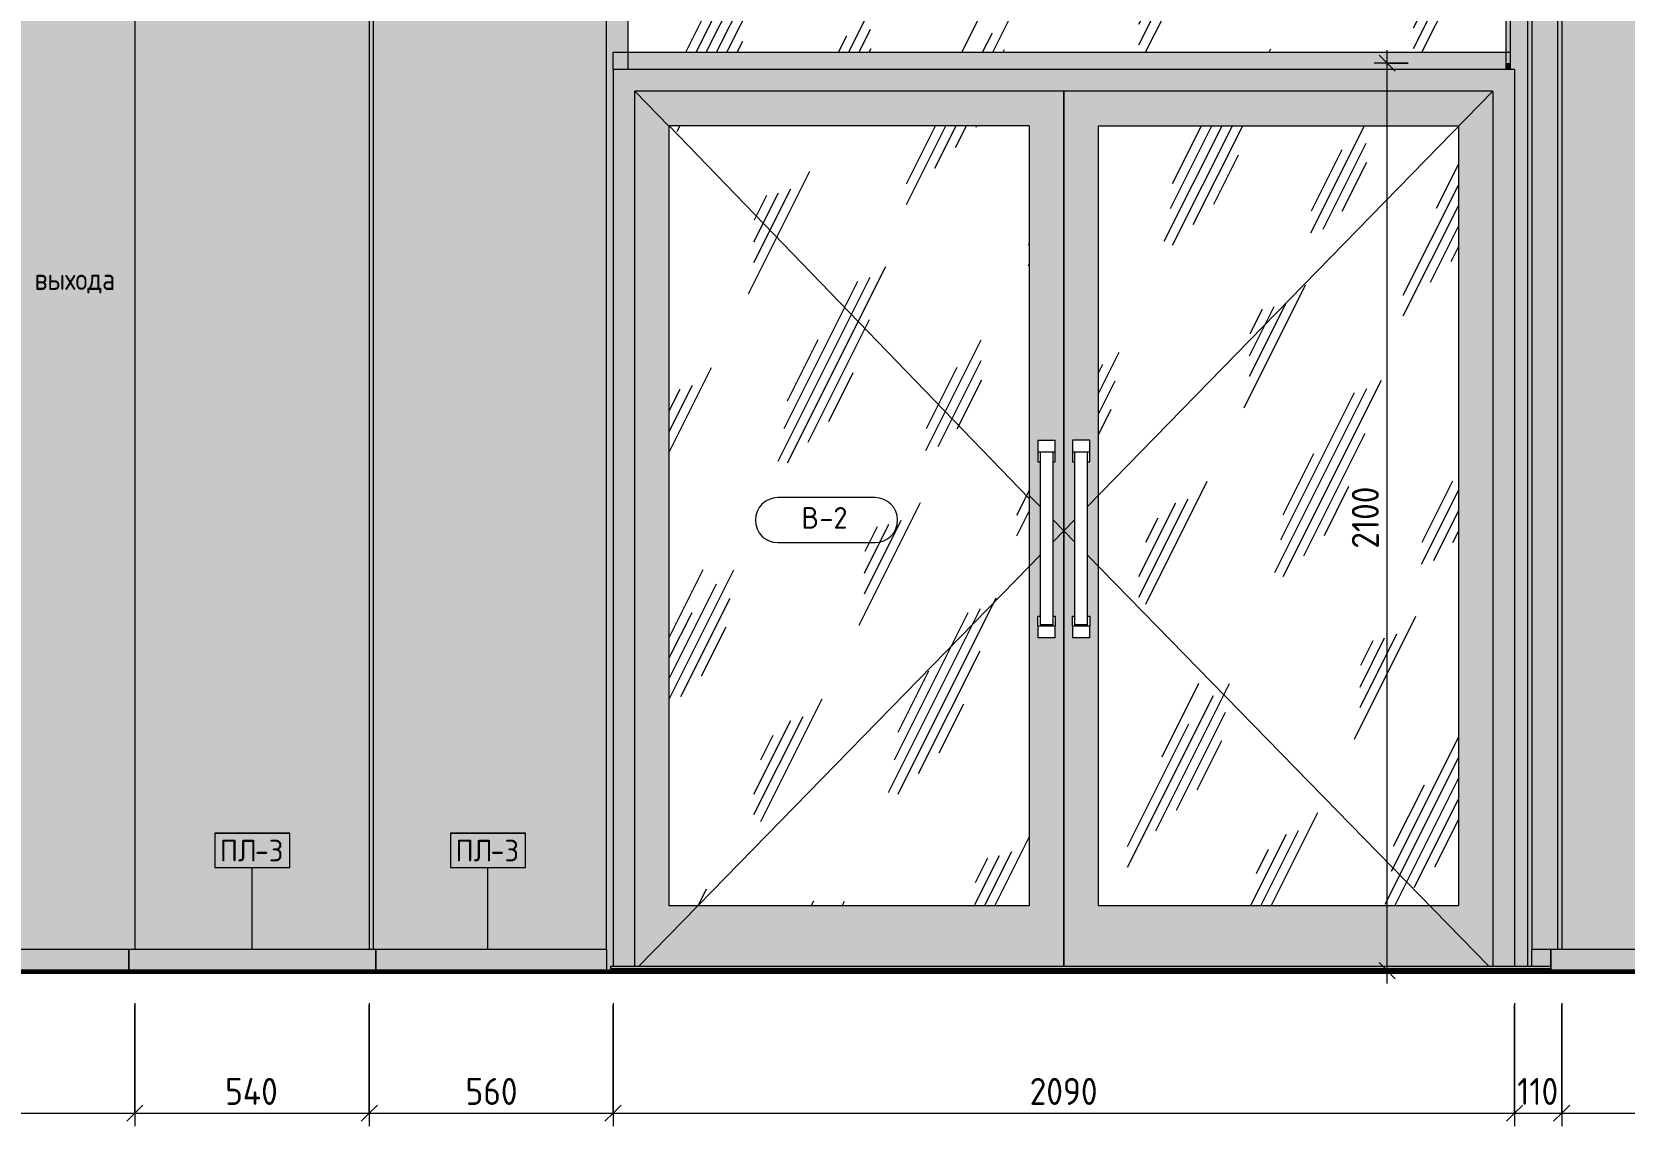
# Model space of a CAD drawing. Header units: millimetres. Extents: x 16345 to 138513, y -2470 to 23828.
# Drawn here: x 99623 to 103306, y 3840 to 6372 of the extents above; entities that cross this region are included whole.
import ezdxf

# ---------------------------------------------------------------- set-up
doc = ezdxf.new("R2010")
doc.units = ezdxf.units.MM
for name, color, linetype, lineweight in [('A-ANNO-DIMS', 7, 'Continuous', 9), ('A-ANNO-DIMS-25', 7, 'Continuous', 9), ('A-DETL', 7, 'Continuous', 9), ('A-DOOR', 7, 'Continuous', 9), ('A-DOOR-IDEN', 7, 'Continuous', 9), ('A-FLOR', 7, 'Continuous', 9), ('A-GENM', 7, 'Continuous', 9), ('A-GENM-IDEN', 7, 'Continuous', 9), ('A-GLAZ-CURT', 7, 'Continuous', 9), ('A-GLAZ-CWMG', 7, 'Continuous', 9), ('A-WALL', 7, 'Continuous', 9), ('A-WALL-PATT', 7, 'Continuous', 9), ('I-WALL', 7, 'Continuous', 9), ('Ограждение', 7, 'Continuous', 9), ('Поручни', 7, 'Continuous', 9)]:
    doc.layers.add(name, color=color, linetype=linetype, lineweight=lineweight)
for name, color, linetype, lineweight, true_color in [('A-DOOR-GLAZ', 7, 'Continuous', 9, 0x8080ff), ('A-FLOR-FNSH-1', 7, 'Continuous', 30, 0x3c3c3c), ('G-ANNO-TEXT-1', 7, 'Continuous', 9, 0x3c3c3c)]:
    doc.layers.add(name, color=color, linetype=linetype, lineweight=lineweight, true_color=true_color)
doc.styles.add('GOST Common_1', font='GOST_Common.ttf', dxfattribs={"height": 50})
doc.styles.add('GOST Common_2', font='GOST_Common.ttf', dxfattribs={"width": 0.9, "height": 50})
doc.styles.add('ISOCPEUR_1', font='isocpeur.ttf', dxfattribs={"width": 0.9, "height": 62.5})
doc.dimstyles.new('ISO-2_5_0_9К_БОЛЬШОЙ_1', dxfattribs={"dimscale": 304.8, "dimtxt": 62.248823, "dimasz": 0.123031, "dimexe": 0.098425, "dimexo": 0.246063, "dimgap": 0, "dimtad": 1, "dimdec": 0, "dimrnd": 10, "dimzin": 0, "dimdsep": 46, "dimtxsty": 'ISOCPEUR_1', "dimblk1": 'OBLIQUE', "dimblk2": 'OBLIQUE', "dimsah": 1, "dimcen": 0.09, "dimdle": 0.098425, "dimazin": 0, "dimtfac": 1, "dimtdec": 4, "dimtix": 1, "dimtmove": 0, "dimatfit": 3, "dimfxl": 1, "dimtvp": 1, "dimtolj": 1, "dimtzin": 0, "dimarcsym": 2})
pattern_1 = [(63.435, (-11487.2, 31.75), (-255.583, 766.747), [317.5, -190.5, 317.5, -190.5, -403.903]), (63.435, (-11487.2, 31.75), (-255.583, 766.747), [-1016, 127, -276.903]), (63.435, (-11503.05, 47.6), (-255.583, 766.747), [254, -317.5, 190.5, -190.5, -467.403]), (63.435, (-11503.05, 47.6), (-255.583, 766.747), [-952.5, 222.25, -245.153]), (63.435, (-11503.05, 95.25), (-255.583, 766.747), [190.5, -381, 127, -190.5, -530.903]), (63.435, (-11503.05, 95.25), (-255.583, 766.747), [-889, 285.75, -245.153]), (63.435, (-11455.4, 47.6), (-255.583, 766.747), [190.5, -381, 158.75, -6404.65]), (63.435, (-11407.8, 95.25), (-255.583, 766.747), [95.25, -476.25, 63.5, -6499.9]), (63.435, (-11487.2, 174.6), (-255.583, 766.747), [63.5, -476.25, 63.5, -254, -562.653]), (63.435, (-11487.2, 174.6), (-255.583, 766.747), [-857.25, 158.75, -403.903]), (63.435, (-11201.4, 127), (-255.583, 766.747), [317.5, -476.25, 381, -251.503]), (63.435, (-11201.4, 79.4), (-255.583, 766.747), [444.5, -317.5, 476.25, -188.003]), (63.435, (-11169.7, 95.25), (-255.583, 766.747), [508, -254, 381, -276.903]), (63.435, (-11122.05, 142.9), (-255.583, 766.747), [317.5, -444.5, 254, -403.903]), (63.435, (-11169.7, 238.1), (-255.583, 766.747), [158.75, -635, 190.5, -435.653]), (63.435, (-11074.4, 190.5), (-255.583, 766.747), [127, -635, 127, -530.903])]

# ---------------------------------------------------------------- blocks, each defined once
blk = doc.blocks.new('Плинтус - Плинтус темный _ст_школа_-32862070-Развертка 2_28-1')
at = {"layer": 'A-GENM'}
blk.add_hatch(color=256, dxfattribs=at).paths.add_polyline_path([(-7946, 4200), (-6989, 4200), (-6989, 4250), (-7946, 4250)])
for p, q in [((-7946, 4250), (-7946, 4200)), ((-7946, 4250), (-6989, 4250)), ((-6989, 4250), (-6989, 4200))]:
    blk.add_line(p, q, dxfattribs=at)
blk = doc.blocks.new('Плинтус - Плинтус темный _ст_школа_-32862071-Развертка 2_28-1')
at = {"layer": 'A-GENM'}
blk.add_line((-7946, 4200), (-7946, 4250), dxfattribs=at)
blk = doc.blocks.new('Плинтус - Плинтус темный _ст_школа_-32862072-Развертка 2_28-1')
at = {"layer": 'A-GENM'}
blk.add_hatch(color=256, dxfattribs=at).paths.add_polyline_path([(-10664, 4200), (-10130, 4200), (-10130, 4250), (-10664, 4250)])
for p, q in [((-10664, 4250), (-10130, 4250)), ((-10130, 4250), (-10130, 4200))]:
    blk.add_line(p, q, dxfattribs=at)
blk = doc.blocks.new('Плинтус - Плинтус темный _ст_школа_-32862073-Развертка 2_28-1')
at = {"layer": 'A-GENM'}
blk.add_line((-10664, 4250), (-10664, 4200), dxfattribs=at)
blk = doc.blocks.new('Плинтус - Плинтус темный _ст_школа_-32862074-Развертка 2_28-1')
at = {"layer": 'A-GENM'}
blk.add_hatch(color=256, dxfattribs=at).paths.add_polyline_path([(-10669, 4200), (-10664, 4200), (-10664, 4250), (-11235, 4250), (-11235, 4200), (-10679, 4200)])
for p, q in [((-11235, 4250), (-10664, 4250)), ((-11235, 4250), (-11235, 4200)), ((-10664, 4200), (-10664, 4250))]:
    blk.add_line(p, q, dxfattribs=at)
blk = doc.blocks.new('Плинтус - Плинтус темный _ст_школа_-32862075-Развертка 2_28-1')
at = {"layer": 'A-GENM'}
blk.add_hatch(color=256, dxfattribs=at).paths.add_polyline_path([(-12125, 4200), (-11235, 4200), (-11235, 4250), (-12125, 4250)])
for p, q in [((-12125, 4250), (-11235, 4250)), ((-12125, 4200), (-12125, 4250))]:
    blk.add_line(p, q, dxfattribs=at)
blk = doc.blocks.new('Плинтус - Плинтус темный _ст_школа_-32862087-Развертка 2_28-1')
at = {"layer": 'A-GENM'}
blk.add_line((-11235, 4200), (-11235, 4250), dxfattribs=at)
blk = doc.blocks.new('Плинтус - Плинтус темный _ст_школа_-32862088-Развертка 2_28-1')
at = {"layer": 'A-GENM'}
h = blk.add_hatch(color=256, dxfattribs=at)
h.paths.add_polyline_path([(-7990, 4200), (-7946, 4200), (-7946, 4204), (-7990, 4204)])
h.paths.add_polyline_path([(-7990, 4210), (-7946, 4210), (-7946, 4250), (-7990, 4250)])
for p, q in [((-7990, 4250), (-7946, 4250)), ((-7990, 4210), (-7990, 4250)), ((-7990, 4200), (-7990, 4204))]:
    blk.add_line(p, q, dxfattribs=at)
blk = doc.blocks.new('Прямоугольный импост - Импост структурный с накладкой - 160мм Темный-31239214-Развертка 2_28-1')
at = {"layer": 'A-GLAZ-CWMG'}
blk.add_hatch(color=256, dxfattribs=at).paths.add_polyline_path([(-8050, 6285), (-8040, 6285), (-8040, 6300), (-8050, 6300)])
for p, q in [((-8050, 6300), (-8050, 6285)), ((-8000, 6300), (-8000, 4210)), ((-8000, 4204), (-8000, 4200))]:
    blk.add_line(p, q, dxfattribs=at)
blk = doc.blocks.new('Дверь_Витражная_остекление_ - ДВН_ДАО_Главный вход_1800 в свету 5-32258809-Развертка 2_28-1')
at = {"layer": 'A-DOOR'}
h = blk.add_hatch(color=256, dxfattribs=at)
h.paths.add_polyline_path([(-10065, 4200), (-10065, 4204), (-10115, 4204), (-10115, 4200), (-10080, 4200)])
h.paths.add_polyline_path([(-8080, 4200), (-8030, 4200), (-8030.1, 4204), (-8080, 4204)])
h.paths.add_polyline_path([(-10080, 4210), (-10065, 4210), (-10065, 6235), (-8080, 6235), (-8080, 4210), (-8030, 4210), (-8030, 6285), (-10115, 6285), (-10114.8, 4210)])
h = blk.add_hatch(color=256, dxfattribs=at)
h.paths.add_polyline_path([(-10065, 4200), (-10018, 4200), (-10018, 4202), (-9072.5, 4202), (-9072.5, 4204), (-10065, 4204), (-10065, 4203.3)])
h.paths.add_polyline_path([(-9133.3, 4210), (-9072.5, 4210), (-9072.5, 6235), (-10065, 6235), (-10065, 4210), (-9152.5, 4210)])
h.paths.add_polyline_path([(-9152.5, 4350), (-9985, 4350), (-9985, 6155), (-9152.5, 6155), (-9152.5, 4680.2)])
h.paths.add_polyline_path([(-9129.8, 4970), (-9132.5, 4970), (-9132.5, 5020), (-9127.5, 5020), (-9127.5, 5377.5), (-9132.5, 5377.5), (-9132.5, 5427.5), (-9092.5, 5427.5), (-9092.5, 5377.5), (-9097.5, 5377.5), (-9097.5, 5020), (-9092.5, 5020), (-9092.5, 4970), (-9126.6, 4970)])
h = blk.add_hatch(color=256, dxfattribs=at)
h.paths.add_polyline_path([(-8118, 4200), (-8080, 4200), (-8080, 4204), (-9072.5, 4204), (-9072.5, 4202), (-8118, 4202)])
h.paths.add_polyline_path([(-8837.4, 4210), (-8080, 4210), (-8080, 6235), (-9072.5, 6235), (-9072.5, 4210), (-8992.5, 4210)])
h.paths.add_polyline_path([(-8992.5, 4350), (-8992.5, 6155), (-8160, 6155), (-8160, 4350), (-8837.4, 4350)])
h.paths.add_polyline_path([(-9032.5, 4970), (-9052.5, 4970), (-9052.5, 5020), (-9047.5, 5020), (-9047.5, 5377.5), (-9052.5, 5377.5), (-9052.5, 5427.5), (-9012.5, 5427.5), (-9012.5, 5377.5), (-9017.5, 5377.5), (-9017.5, 5020), (-9012.5, 5020), (-9012.5, 4970), (-9027.3, 4970)])
h = blk.add_hatch(dxfattribs=at)
h.set_pattern_fill('FP_33', color=256, style=0, pattern_type=2)
h.set_pattern_definition(pattern_1)
h.paths.add_polyline_path([(-9201.5, 4350), (-9152.5, 4350), (-9152.5, 6155), (-9985, 6155), (-9985, 4350), (-9565.6, 4350)])
h = blk.add_hatch(dxfattribs=at)
h.set_pattern_fill('FP_33', color=256, style=0, pattern_type=2)
h.set_pattern_definition(pattern_1)
h.paths.add_polyline_path([(-8655.4, 4350), (-8160, 4350), (-8160, 6155), (-8992.5, 6155), (-8992.5, 4350), (-8837.4, 4350)])
for p, q in [((-10115, 6285), (-10115, 4210)), ((-8030, 6285), (-10115, 6285)), ((-8030, 6285), (-8030, 4210)), ((-10065, 4210), (-10065, 6235)), ((-9072.5, 6235), (-10065, 6235)), ((-10065, 6235), (-9985, 6153)), ((-9072.5, 6235), (-9072.5, 4210)), ((-8080, 6235), (-9072.5, 6235)), ((-9072.5, 4210), (-9072.5, 6235)), ((-8080, 6235), (-9017.5, 5273.9)), ((-8080, 6235), (-8080, 4210)), ((-8992.5, 4350), (-8992.5, 6155)), ((-8992.5, 6155), (-8160, 6155)), ((-8160, 6155), (-8160, 4350)), ((-9132.5, 5427.5), (-9132.5, 5400)), ((-9132.5, 5427.5), (-9092.5, 5427.5)), ((-9092.5, 5400), (-9092.5, 5427.5)), ((-9052.5, 5427.5), (-9052.5, 5400)), ((-9012.5, 5427.5), (-9052.5, 5427.5)), ((-9012.5, 5400), (-9012.5, 5427.5)), ((-9092.5, 5400), (-9132.5, 5400)), ((-9132.5, 5400), (-9132.5, 5377.5)), ((-9132.5, 5377.5), (-9127.5, 5377.5)), ((-9127.5, 5400), (-9127.5, 5000)), ((-9097.5, 5000), (-9097.5, 5400)), ((-9097.5, 5377.5), (-9092.5, 5377.5)), ((-9092.5, 5377.5), (-9092.5, 5400)), ((-9012.5, 5400), (-9052.5, 5400)), ((-9052.5, 5400), (-9052.5, 5377.5)), ((-9052.5, 5377.5), (-9047.5, 5377.5)), ((-9047.5, 5400), (-9047.5, 5000)), ((-9017.5, 5000), (-9017.5, 5400)), ((-9017.5, 5377.5), (-9012.5, 5377.5)), ((-9012.5, 5377.5), (-9012.5, 5400)), ((-9152.5, 5299.5), (-9127.5, 5273.9)), ((-9097.5, 5243.1), (-9072.5, 5217.5)), ((-9047.5, 5243.1), (-9072.5, 5217.5)), ((-9072.5, 5217.5), (-9097.5, 5191.9)), ((-9072.5, 5217.5), (-9047.5, 5191.9)), ((-9127.5, 5161.1), (-9152.5, 5135.5)), ((-9017.5, 5161.1), (-8089.8, 4210)), ((-9132.5, 4997.5), (-9132.5, 5020)), ((-9132.5, 5020), (-9127.5, 5020)), ((-9097.5, 5020), (-9092.5, 5020)), ((-9092.5, 5020), (-9092.5, 4997.5)), ((-9052.5, 4997.5), (-9052.5, 5020)), ((-9052.5, 5020), (-9047.5, 5020)), ((-9017.5, 5020), (-9012.5, 5020)), ((-9012.5, 5020), (-9012.5, 4997.5)), ((-9132.5, 4997.5), (-9132.5, 4970)), ((-9132.5, 4997.5), (-9092.5, 4997.5)), ((-9097.5, 5000), (-9127.5, 5000)), ((-9092.5, 4970), (-9092.5, 4997.5)), ((-9052.5, 4997.5), (-9052.5, 4970)), ((-9052.5, 4997.5), (-9012.5, 4997.5)), ((-9017.5, 5000), (-9047.5, 5000)), ((-9012.5, 4970), (-9012.5, 4997.5)), ((-9092.5, 4970), (-9132.5, 4970)), ((-9012.5, 4970), (-9052.5, 4970)), ((-9918.7, 4350), (-10055.2, 4210)), ((-8160, 4350), (-8992.5, 4350)), ((-10115, 4204), (-10115, 4200)), ((-10065, 4200), (-10065, 4204)), ((-10061.1, 4204), (-10065, 4200)), ((-9072.5, 4204), (-9072.5, 4202)), ((-9072.5, 4202), (-9072.5, 4204)), ((-8083.9, 4204), (-8080, 4200)), ((-8080, 4204), (-8080, 4200)), ((-8030, 4204), (-8030, 4200))]:
    blk.add_line(p, q, dxfattribs=at)
at = {"layer": 'A-DOOR-GLAZ'}
for p, q in [((-9152.5, 6155), (-9985, 6155)), ((-9985, 4350), (-9985, 6155)), ((-9152.5, 6155), (-9152.5, 4350)), ((-9152.5, 4350), (-9985, 4350))]:
    blk.add_line(p, q, dxfattribs=at)
blk = doc.blocks.new('Прямоугольный импост - Импост структурный с накладкой - 160мм Темный-31915521-Развертка 2_28-1')
at = {"layer": 'A-GLAZ-CWMG'}
h = blk.add_hatch(color=256, dxfattribs=at)
h.paths.add_polyline_path([(-8000, 4200), (-8000, 4204), (-8030, 4204), (-8030, 4200)])
h.paths.add_polyline_path([(-8030, 4210), (-8000, 4210), (-8000, 6300), (-8040, 6300), (-8040, 6285), (-8030, 6285), (-8030, 4350)])
for p, q in [((-8040, 6300), (-8040, 6285)), ((-7990, 6300), (-7990, 4250))]:
    blk.add_line(p, q, dxfattribs=at)
blk = doc.blocks.new('Системная панель - Стекло - 40мм-32469396-Развертка 2_28-1')
at = {"layer": 'A-GLAZ-CURT'}
h = blk.add_hatch(dxfattribs=at)
h.set_pattern_fill('FP_33', color=256, style=0, pattern_type=2)
h.set_pattern_definition(pattern_1)
h.paths.add_polyline_path([(-8109.3, 6325), (-8050, 6325), (-8050, 7600), (-10080, 7600), (-10080, 6325), (-8837.4, 6325)])
blk = doc.blocks.new('Прямоугольный импост - Импост структурный с накладкой - 160мм Темный-32469397-Развертка 2_28-1')
at = {"layer": 'A-GLAZ-CWMG'}
h = blk.add_hatch(color=256, dxfattribs=at)
h.paths.add_polyline_path([(-8040, 6300), (-8000, 6300), (-8000, 7600), (-8050, 7600), (-8050, 6325), (-8040, 6325), (-8040, 6315)])
h.paths.add_polyline_path([(-8030, 7650), (-8000, 7650), (-8000, 7670), (-8040, 7670), (-8040, 7650)])
for p, q in [((-8050, 7670), (-8050, 7650)), ((-8000, 7670), (-8000, 7650)), ((-8050, 7600), (-8050, 6300)), ((-8000, 7600), (-8000, 6300))]:
    blk.add_line(p, q, dxfattribs=at)
blk = doc.blocks.new('Прямоугольный импост - Импост структурный с накладкой - 160мм Темный-31239248-Развертка 2_28-1')
at = {"layer": 'A-GLAZ-CWMG'}
blk.add_hatch(color=256, dxfattribs=at).paths.add_polyline_path([(-10130, 4200), (-10115, 4200), (-10115, 4204), (-10120, 4204), (-10120, 4210), (-10115, 4210), (-10115, 6285), (-10080, 6285), (-10080, 6300), (-10130, 6300), (-10130, 4204)])
for p, q in [((-10130, 4250), (-10130, 6300)), ((-10080, 6285), (-10080, 6300))]:
    blk.add_line(p, q, dxfattribs=at)
blk = doc.blocks.new('Прямоугольный импост - Импост структурный с накладкой - 160мм Темный-32258447-Развертка 2_28-1')
at = {"layer": 'A-GLAZ-CWMG'}
blk.add_hatch(color=256, dxfattribs=at).paths.add_polyline_path([(-9152.5, 6285), (-8050, 6285), (-8050, 6300), (-8040, 6300), (-8040, 6325), (-10115, 6325), (-10115, 6300), (-10080, 6300), (-10080, 6285), (-9565.6, 6285)])
for p, q in [((-10115, 6285), (-10115, 6325)), ((-10115, 6325), (-8040, 6325)), ((-8040, 6325), (-8040, 6285))]:
    blk.add_line(p, q, dxfattribs=at)
blk = doc.blocks.new('Прямоугольный импост - Импост структурный с накладкой - 160мм Темный-32469394-Развертка 2_28-1')
at = {"layer": 'A-GLAZ-CWMG'}
blk.add_hatch(color=256, dxfattribs=at).paths.add_polyline_path([(-7990, 7650), (-7990, 7670), (-8000, 7670), (-8000, 7650), (-7991.3, 7650)])
for p, q in [((-8040, 7670), (-8040, 7650)), ((-7990, 7670), (-7990, 7650)), ((-8040, 7600), (-8040, 6300)), ((-7990, 7600), (-7990, 6300))]:
    blk.add_line(p, q, dxfattribs=at)
blk = doc.blocks.new('Прямоугольный импост - Импост структурный с накладкой - 160мм Темный-32469400-Развертка 2_28-1')
at = {"layer": 'A-GLAZ-CWMG'}
h = blk.add_hatch(color=256, dxfattribs=at)
h.paths.add_polyline_path([(-10115, 6300), (-10115, 6325), (-10080, 6325), (-10080, 7600), (-10130, 7600), (-10130, 6300)])
h.paths.add_polyline_path([(-10115, 7650), (-10090, 7650), (-10090, 7670), (-10130, 7670), (-10130, 7650)])
for p, q in [((-10130, 7650), (-10130, 7670)), ((-10080, 7650), (-10080, 7670)), ((-10130, 6300), (-10130, 7600)), ((-10080, 6300), (-10080, 7600))]:
    blk.add_line(p, q, dxfattribs=at)
blk = doc.blocks.new('Ограждение - Ограждение-32973493-Развертка 2_28-1')
at = {"layer": 'Ограждение'}
blk.add_hatch(color=256, dxfattribs=at).paths.add_polyline_path([(-8000, 4204), (-7946, 4204), (-7946, 4210), (-10120, 4210), (-10120, 4204), (-8030, 4204)])
at = {"layer": 'Поручни'}
for p, q in [((-10120, 4204), (-10120, 4210)), ((-10120, 4210), (-7946, 4210)), ((-7946, 4204), (-10120, 4204))]:
    blk.add_line(p, q, dxfattribs=at)
blk = doc.blocks.new('Ограждение - Ограждение-32988484-Развертка 2_28-1')
at = {"layer": 'Поручни'}
for p, q in [((-10120, 4204), (-10120, 4210)), ((-10120, 4210), (-7946, 4210)), ((-7946, 4204), (-10120, 4204))]:
    blk.add_line(p, q, dxfattribs=at)
blk = doc.blocks.new('DIMBLOCK59-Развертка 2_28-1')
at = {"layer": 'A-ANNO-DIMS-25'}
for p, q in [((98957.5, 4125), (98957.5, 3840.1)), ((99861.5, 4125), (99861.5, 3840.1)), ((98957.5, 3870.1), (98957.5, 4120)), ((99861.5, 3870.1), (99861.5, 4120)), ((98957.5, 3870.1), (99861.5, 3870.1))]:
    blk.add_line(p, q, dxfattribs=at)
at = {"layer": 'A-ANNO-DIMS-25', "lineweight": 20}
for p, q in [((98957.5, 3870.1), (98938.8, 3851.4)), ((98957.5, 3870.1), (98976.3, 3888.9)), ((99861.5, 3870.1), (99842.8, 3851.4)), ((99861.5, 3870.1), (99880.3, 3888.9))]:
    blk.add_line(p, q, dxfattribs=at)
at = {"layer": 'A-ANNO-DIMS-25', "color": 0, "insert": (99350.3, 3951.8), "char_height": 62.5, "width": 142.215, "attachment_point": 1, "line_spacing_factor": 1.149209, "style": 'ISOCPEUR_1'}
blk.add_mtext('900', dxfattribs=at)
blk = doc.blocks.new('_Oblique')
at = {"color": 0, "linetype": 'ByBlock', "lineweight": -2}
blk.add_line((-0.5, -0.5), (0.5, 0.5), dxfattribs=at)
blk = doc.blocks.new('DIMBLOCK60-Развертка 2_28-1')
at = {"layer": 'A-ANNO-DIMS-25'}
for p, q in [((99861.5, 4125), (99861.5, 3840.1)), ((100403.5, 4125), (100403.5, 3840.1)), ((99861.5, 3870.1), (99861.5, 4120)), ((100403.5, 3870.1), (100403.5, 4120)), ((99861.5, 3870.1), (100403.5, 3870.1))]:
    blk.add_line(p, q, dxfattribs=at)
at = {"layer": 'A-ANNO-DIMS-25', "lineweight": 20}
for p, q in [((99861.5, 3870.1), (99842.8, 3851.4)), ((99861.5, 3870.1), (99880.3, 3888.9)), ((100403.5, 3870.1), (100384.8, 3851.4)), ((100403.5, 3870.1), (100422.3, 3888.9))]:
    blk.add_line(p, q, dxfattribs=at)
at = {"layer": 'A-ANNO-DIMS-25', "color": 0, "insert": (100070.3, 3951.8), "char_height": 62.5, "width": 149.397, "attachment_point": 1, "line_spacing_factor": 1.149209, "style": 'ISOCPEUR_1'}
blk.add_mtext('540', dxfattribs=at)
blk = doc.blocks.new('DIMBLOCK61-Развертка 2_28-1')
at = {"layer": 'A-ANNO-DIMS-25'}
for p, q in [((100403.5, 4125), (100403.5, 3840.1)), ((100967.5, 4125), (100967.5, 3840.1)), ((100403.5, 3870.1), (100403.5, 4120)), ((100967.5, 3870.1), (100967.5, 4120)), ((100403.5, 3870.1), (100967.5, 3870.1))]:
    blk.add_line(p, q, dxfattribs=at)
at = {"layer": 'A-ANNO-DIMS-25', "lineweight": 20}
for p, q in [((100403.5, 3870.1), (100384.8, 3851.4)), ((100403.5, 3870.1), (100422.3, 3888.9)), ((100967.5, 3870.1), (100948.8, 3851.4)), ((100967.5, 3870.1), (100986.3, 3888.9))]:
    blk.add_line(p, q, dxfattribs=at)
at = {"layer": 'A-ANNO-DIMS-25', "color": 0, "insert": (100626.3, 3951.8), "char_height": 62.5, "width": 142.215, "attachment_point": 1, "line_spacing_factor": 1.149209, "style": 'ISOCPEUR_1'}
blk.add_mtext('560', dxfattribs=at)
blk = doc.blocks.new('DIMBLOCK62-Развертка 2_28-1')
at = {"layer": 'A-ANNO-DIMS-25'}
for p, q in [((100967.5, 4125), (100967.5, 3840.1)), ((103052.5, 4125), (103052.5, 3840.1)), ((100967.5, 3870.1), (100967.5, 4120)), ((103052.5, 3870.1), (103052.5, 4120)), ((100967.5, 3870.1), (103052.5, 3870.1))]:
    blk.add_line(p, q, dxfattribs=at)
at = {"layer": 'A-ANNO-DIMS-25', "lineweight": 20}
for p, q in [((100967.5, 3870.1), (100948.8, 3851.4)), ((100967.5, 3870.1), (100986.3, 3888.9)), ((103052.5, 3870.1), (103033.8, 3851.4)), ((103052.5, 3870.1), (103071.3, 3888.9))]:
    blk.add_line(p, q, dxfattribs=at)
at = {"layer": 'A-ANNO-DIMS-25', "color": 0, "insert": (101931, 3951.8), "char_height": 62.5, "width": 189.619, "attachment_point": 1, "line_spacing_factor": 1.149209, "style": 'ISOCPEUR_1'}
blk.add_mtext('2090', dxfattribs=at)
blk = doc.blocks.new('DIMBLOCK63-Развертка 2_28-1')
at = {"layer": 'A-ANNO-DIMS-25'}
for p, q in [((103052.5, 4125), (103052.5, 3840.1)), ((103161.5, 4125), (103161.5, 3840.1)), ((103052.5, 3870.1), (103052.5, 4120)), ((103161.5, 3870.1), (103161.5, 4120)), ((103052.5, 3870.1), (103161.5, 3870.1))]:
    blk.add_line(p, q, dxfattribs=at)
at = {"layer": 'A-ANNO-DIMS-25', "lineweight": 20}
for p, q in [((103052.5, 3870.1), (103033.8, 3851.4)), ((103052.5, 3870.1), (103071.3, 3888.9)), ((103161.5, 3870.1), (103142.8, 3851.4)), ((103161.5, 3870.1), (103180.3, 3888.9))]:
    blk.add_line(p, q, dxfattribs=at)
at = {"layer": 'A-ANNO-DIMS-25', "color": 0, "insert": (103058.5, 3951.8), "char_height": 62.5, "width": 116.357, "attachment_point": 1, "line_spacing_factor": 1.149209, "style": 'ISOCPEUR_1'}
blk.add_mtext('110', dxfattribs=at)
blk = doc.blocks.new('DIMBLOCK64-Развертка 2_28-1')
at = {"layer": 'A-ANNO-DIMS-25'}
for p, q in [((104093.5, 4265), (104093.5, 3840.1)), ((104093.5, 3870.1), (104093.5, 4265)), ((103161.5, 4125), (103161.5, 3840.1)), ((103161.5, 3870.1), (103161.5, 4120)), ((103161.5, 3870.1), (104093.5, 3870.1))]:
    blk.add_line(p, q, dxfattribs=at)
at = {"layer": 'A-ANNO-DIMS-25', "lineweight": 20}
for p, q in [((103161.5, 3870.1), (103142.8, 3851.4)), ((103161.5, 3870.1), (103180.3, 3888.9)), ((104093.5, 3870.1), (104074.8, 3851.4)), ((104093.5, 3870.1), (104112.3, 3888.9))]:
    blk.add_line(p, q, dxfattribs=at)
at = {"layer": 'A-ANNO-DIMS-25', "color": 0, "insert": (103568.3, 3951.8), "char_height": 62.5, "width": 142.215, "attachment_point": 1, "line_spacing_factor": 1.149209, "style": 'ISOCPEUR_1'}
blk.add_mtext('930', dxfattribs=at)
blk = doc.blocks.new('Mark Reiling - Mark Reiling-26174330-Развертка 2_28-1')
at = {"layer": 'A-GENM-IDEN'}
for p, q in [((-2976.2, 4517.8), (-2976.2, 4439)), ((-2976.2, 4517.8), (-2802.8, 4517.8)), ((-2802.8, 4517.8), (-2976.2, 4517.8)), ((-2976.2, 4517.8), (-2976.2, 4439)), ((-2802.8, 4439), (-2802.8, 4517.8)), ((-2802.8, 4439), (-2802.8, 4517.8)), ((-2976.2, 4439), (-2802.8, 4439)), ((-2976.2, 4439), (-2802.8, 4439))]:
    blk.add_line(p, q, dxfattribs=at)
blk = doc.blocks.new('М_двери - Типоразмер_рамка-25223575-Развертка 2_28-1')
at = {"layer": 'A-DOOR-IDEN'}
for p, q in [((-21865.5, 5512.7), (-22090.3, 5512.7)), ((-22090.3, 5408.7), (-21865.5, 5408.7))]:
    blk.add_line(p, q, dxfattribs=at)
for centre, start, end in [((-22090.3, 5460.7), 90, 270), ((-21865.5, 5460.7), 270, 90)]:
    blk.add_arc(centre, 52, start, end, dxfattribs=at)
blk = doc.blocks.new('DIMBLOCK79-Развертка 2_28-1')
at = {"layer": 'A-ANNO-DIMS-25'}
for p, q in [((102806.1, 6300), (102727.6, 6300)), ((102757.6, 4170), (102757.6, 6330)), ((102757.6, 6300), (102806.1, 6300)), ((102806.1, 4200), (102727.6, 4200)), ((102757.6, 4200), (102806.1, 4200))]:
    blk.add_line(p, q, dxfattribs=at)
at = {"layer": 'A-ANNO-DIMS-25', "lineweight": 20}
for p, q in [((102757.6, 6300), (102738.9, 6318.7)), ((102757.6, 6300), (102776.4, 6281.2)), ((102757.6, 4200), (102738.9, 4218.7)), ((102757.6, 4200), (102776.4, 4181.2))]:
    blk.add_line(p, q, dxfattribs=at)
at = {"layer": 'A-ANNO-DIMS-25', "color": 0, "insert": (102676, 5176.4), "char_height": 62.5, "width": 176.691, "attachment_point": 1, "rotation": 90, "line_spacing_factor": 1.149209, "style": 'ISOCPEUR_1'}
blk.add_mtext('2100', dxfattribs=at)

msp = doc.modelspace()

# ---------------------------------------------------------------- hatches: boundary and pattern name
at = {"layer": 'A-FLOR'}
for points in [[(101897.1, 4200), (102042.1, 4200), (102042.1, 4202), (101064.5, 4202), (101064.5, 4200), (101881, 4200)], [(102922.5, 4200), (102964.5, 4200), (102964.5, 4202), (102042.1, 4202), (102042.1, 4200), (102916.2, 4200)]]:
    msp.add_hatch(color=256, dxfattribs=at).paths.add_polyline_path(points)
at = {"layer": 'A-WALL'}
h = msp.add_hatch(color=256, dxfattribs=at)
h.paths.add_polyline_path([(100411.5, 4250), (100413.5, 4250), (100413.5, 7600), (100403.5, 7600), (100403.5, 4250), (100409.6, 4250)])
h.paths.add_polyline_path([(100403.5, 7650), (100413.5, 7650), (100413.5, 8080), (100403.5, 8080), (100403.5, 7836.6)])
h = msp.add_hatch(color=256, dxfattribs=at)
h.paths.add_polyline_path([(103155.3, 4250), (103161.5, 4250), (103161.5, 7600), (103151.5, 7600), (103151.5, 4250)])
h.paths.add_polyline_path([(103161.5, 7650), (103161.5, 8080), (103151.5, 8080), (103151.5, 7650), (103155.3, 7650)])
at = {"layer": 'A-WALL-PATT'}
h = msp.add_hatch(color=256, dxfattribs=at)
h.paths.add_polyline_path([(100403.5, 4250), (100403.5, 4250), (100403.5, 7600), (100402.5, 7600), (100402.5, 4250)])
h.paths.add_polyline_path([(100402.5, 7650), (100403.5, 7650), (100403.5, 8080), (100402.5, 8080), (100402.5, 7835.6)])
h = msp.add_hatch(color=256, dxfattribs=at)
h.paths.add_polyline_path([(88107.5, 4200), (88107.5, 6300), (89507.5, 6300), (89507.5, 4250), (97557.5, 4250), (97557.5, 6300), (98957.5, 6300), (98957.5, 4250), (99861.5, 4250), (99861.5, 7600), (96102.5, 7600), (96102.5, 7500), (95882.5, 7500), (95882.5, 7600), (88083, 7600), (88083, 5000), (88079.5, 5000), (88079.5, 4850), (88099.5, 4850), (88099.5, 4300), (88079.5, 4300), (88079.5, 4250), (88093.5, 4250), (88093.5, 4200), (88107.2, 4200)])
h.paths.add_polyline_path([(99194.3, 5750), (99131.7, 5750), (99131.7, 5850), (99231.7, 5850), (99231.7, 5750), (99199.8, 5750)])
h.paths.add_polyline_path([(98207.9, 6450), (98207.9, 6550), (98307.9, 6550), (98307.9, 6450)])
msp.add_hatch(color=256, dxfattribs=at).paths.add_polyline_path([(99862.5, 4250), (100402.5, 4250), (100402.5, 7600), (99861.5, 7600), (99861.5, 4250)])
h = msp.add_hatch(color=256, dxfattribs=at)
h.paths.add_polyline_path([(103092.5, 4200), (103092.5, 4204), (103082.5, 4204), (103082.5, 4200)])
h.paths.add_polyline_path([(103092.5, 4210), (103092.5, 4250), (103151.5, 4250), (103151.5, 7600), (103082.5, 7600), (103082.5, 4210)])
h.paths.add_polyline_path([(100413.5, 4250), (100952.5, 4250), (100952.5, 7600), (100413.5, 7600), (100413.5, 4262.8)])
h = msp.add_hatch(color=256, dxfattribs=at)
h.paths.add_polyline_path([(103161.5, 4250), (105832.5, 4250), (105832.5, 7600), (103161.5, 7600), (103161.5, 4255.2)])
h.paths.add_polyline_path([(104093.5, 4500), (104093.5, 6300), (104793.5, 6300), (104793.5, 4500), (104143.5, 4500)])
h.paths.add_polyline_path([(105157.7, 4500), (104973.5, 4500), (104973.5, 6300), (105673.5, 6300), (105673.5, 4500), (105521.8, 4500)])

# ---------------------------------------------------------------- linework, layer by layer
at = {"layer": 'A-DETL'}
for p, q in [((101097.5, 6155), (101930, 5292.9)), ((101163.8, 4350), (101930, 5135.5))]:
    msp.add_line(p, q, dxfattribs=at)
at = {"layer": 'A-FLOR'}
for p, q in [((101064.5, 4202), (102964.5, 4202)), ((101064.5, 4200), (101064.5, 4202)), ((102042.1, 4200), (102042.1, 4202)), ((102964.5, 4202), (102964.5, 4200))]:
    msp.add_line(p, q, dxfattribs=at)
at = {"layer": 'A-FLOR-FNSH-1'}
for p, q in [((110982.5, 4200), (87682.5, 4200)), ((87682.5, 4195), (110982.5, 4195))]:
    msp.add_line(p, q, dxfattribs=at)
at = {"layer": 'A-GENM-IDEN'}
for p, q in [((100133, 4250), (100133, 4438)), ((100678, 4250), (100678, 4438))]:
    msp.add_line(p, q, dxfattribs=at)
at = {"layer": 'A-WALL'}
for p, q in [((100413.5, 4250), (100413.5, 7600)), ((103151.5, 7600), (103151.5, 4250))]:
    msp.add_line(p, q, dxfattribs=at)
at = {"layer": 'I-WALL'}
for p, q in [((99861.5, 7600), (99861.5, 4250)), ((100403.5, 7600), (100403.5, 4250)), ((100952.5, 4250), (100952.5, 7600)), ((103082.5, 7600), (103082.5, 4210)), ((103161.5, 7600), (103161.5, 4250)), ((103082.5, 4204), (103082.5, 4200))]:
    msp.add_line(p, q, dxfattribs=at)

# ---------------------------------------------------------------- block references
at = {"layer": 'A-DOOR'}
msp.add_blockref('Дверь_Витражная_остекление_ - ДВН_ДАО_Главный вход_1800 в свету 5-32258809-Развертка 2_28-1', (111082.5, 0), dxfattribs=at)
at = {"layer": 'A-DOOR-IDEN'}
msp.add_blockref('М_двери - Типоразмер_рамка-25223575-Развертка 2_28-1', (123438.8, -218.2), dxfattribs=at)
at = {"layer": 'A-GENM'}
for name in ['Плинтус - Плинтус темный _ст_школа_-32862075-Развертка 2_28-1', 'Плинтус - Плинтус темный _ст_школа_-32862074-Развертка 2_28-1', 'Плинтус - Плинтус темный _ст_школа_-32862087-Развертка 2_28-1', 'Плинтус - Плинтус темный _ст_школа_-32862072-Развертка 2_28-1', 'Плинтус - Плинтус темный _ст_школа_-32862073-Развертка 2_28-1', 'Плинтус - Плинтус темный _ст_школа_-32862088-Развертка 2_28-1', 'Плинтус - Плинтус темный _ст_школа_-32862070-Развертка 2_28-1', 'Плинтус - Плинтус темный _ст_школа_-32862071-Развертка 2_28-1']:
    msp.add_blockref(name, (111082.5, 0), dxfattribs=at)
at = {"layer": 'A-GENM-IDEN'}
for p in [(103022.5, 0), (103567.5, 0)]:
    msp.add_blockref('Mark Reiling - Mark Reiling-26174330-Развертка 2_28-1', p, dxfattribs=at)
at = {"layer": 'A-GLAZ-CURT'}
msp.add_blockref('Системная панель - Стекло - 40мм-32469396-Развертка 2_28-1', (111082.5, 0), dxfattribs=at)
at = {"layer": 'A-GLAZ-CWMG'}
for name in ['Прямоугольный импост - Импост структурный с накладкой - 160мм Темный-32469400-Развертка 2_28-1', 'Прямоугольный импост - Импост структурный с накладкой - 160мм Темный-32469397-Развертка 2_28-1', 'Прямоугольный импост - Импост структурный с накладкой - 160мм Темный-32469394-Развертка 2_28-1', 'Прямоугольный импост - Импост структурный с накладкой - 160мм Темный-31239248-Развертка 2_28-1', 'Прямоугольный импост - Импост структурный с накладкой - 160мм Темный-32258447-Развертка 2_28-1', 'Прямоугольный импост - Импост структурный с накладкой - 160мм Темный-31239214-Развертка 2_28-1', 'Прямоугольный импост - Импост структурный с накладкой - 160мм Темный-31915521-Развертка 2_28-1']:
    msp.add_blockref(name, (111082.5, 0), dxfattribs=at)
at = {"layer": 'Поручни'}
for name in ['Ограждение - Ограждение-32973493-Развертка 2_28-1', 'Ограждение - Ограждение-32988484-Развертка 2_28-1']:
    msp.add_blockref(name, (111082.5, 0), dxfattribs=at)

# ---------------------------------------------------------------- texts
at = {"layer": 'A-DOOR-IDEN', "char_height": 50, "attachment_point": 1, "style": 'GOST Common_1'}
for s, insert, width in [('\\fGOST Common|b0|i0|c204|p34|;В', (101403.2, 5272.8), 50.105), ('-2', (101444.6, 5272.8), 88.186)]:
    msp.add_mtext(s, dxfattribs=dict(at, insert=insert, width=width))
at = {"layer": 'A-GENM-IDEN', "char_height": 50, "attachment_point": 1, "style": 'GOST Common_1'}
for s, insert, width in [('ПЛ', (100057.9, 4502.8), 98.207), ('-3', (100138.9, 4502.8), 86.181), ('ПЛ', (100602.9, 4502.8), 98.207), ('-3', (100683.9, 4502.8), 86.181)]:
    msp.add_mtext(s, dxfattribs=dict(at, insert=insert, width=width))
at = {"layer": 'G-ANNO-TEXT-1', "insert": (99629.4, 5825.1), "char_height": 50, "width": 248.924, "attachment_point": 1, "style": 'GOST Common_2'}
msp.add_mtext('выхода', dxfattribs=at)

# ---------------------------------------------------------------- dimensions: what is measured, and where the dimension line sits
at = {"layer": 'A-ANNO-DIMS'}
dim = msp.add_linear_dim(base=(102757.6, 6300), p1=(102731.1, 4200), p2=(102731.1, 6300), angle=90, dimstyle='ISO-2_5_0_9К_БОЛЬШОЙ_1', override={"dimpost": '<>', "dimfxl": 2100}, dxfattribs=at)
dim.commit()
dim.dimension.update_dxf_attribs({"geometry": 'DIMBLOCK79-Развертка 2_28-1', "text_midpoint": (102726.4, 5250)})
for base, p1, p2, override, picture, middle in [((104093.5, 3870.1), (103161.5, 4200), (104093.5, 4340), {"dimpost": '<>', "dimfxl": 942.456363}, 'DIMBLOCK64-Развертка 2_28-1', (103627.5, 3901.4)), ((99861.5, 3870.1), (98957.5, 4200), (99861.5, 4200), {"dimpost": '<>', "dimfxl": 904}, 'DIMBLOCK59-Развертка 2_28-1', (99409.5, 3901.4)), ((100403.5, 3870.1), (99861.5, 4200), (100403.5, 4200), {"dimpost": '<>', "dimfxl": 542}, 'DIMBLOCK60-Развертка 2_28-1', (100132.5, 3901.4)), ((100967.5, 3870.1), (100403.5, 4200), (100967.5, 4200), {"dimpost": '<>', "dimfxl": 564}, 'DIMBLOCK61-Развертка 2_28-1', (100685.5, 3901.4)), ((103052.5, 3870.1), (100967.5, 4200), (103052.5, 4200), {"dimpost": '<>', "dimfxl": 2085}, 'DIMBLOCK62-Развертка 2_28-1', (102010, 3901.4)), ((103161.5, 3870.1), (103052.5, 4200), (103161.5, 4200), {"dimpost": '<>', "dimfxl": 109}, 'DIMBLOCK63-Развертка 2_28-1', (103107, 3901.4))]:
    dim = msp.add_linear_dim(base=base, p1=p1, p2=p2, dimstyle='ISO-2_5_0_9К_БОЛЬШОЙ_1', override=override, dxfattribs=at)
    dim.commit()
    dim.dimension.update_dxf_attribs({"geometry": picture, "text_midpoint": middle})

doc.saveas('drawing.dxf')
